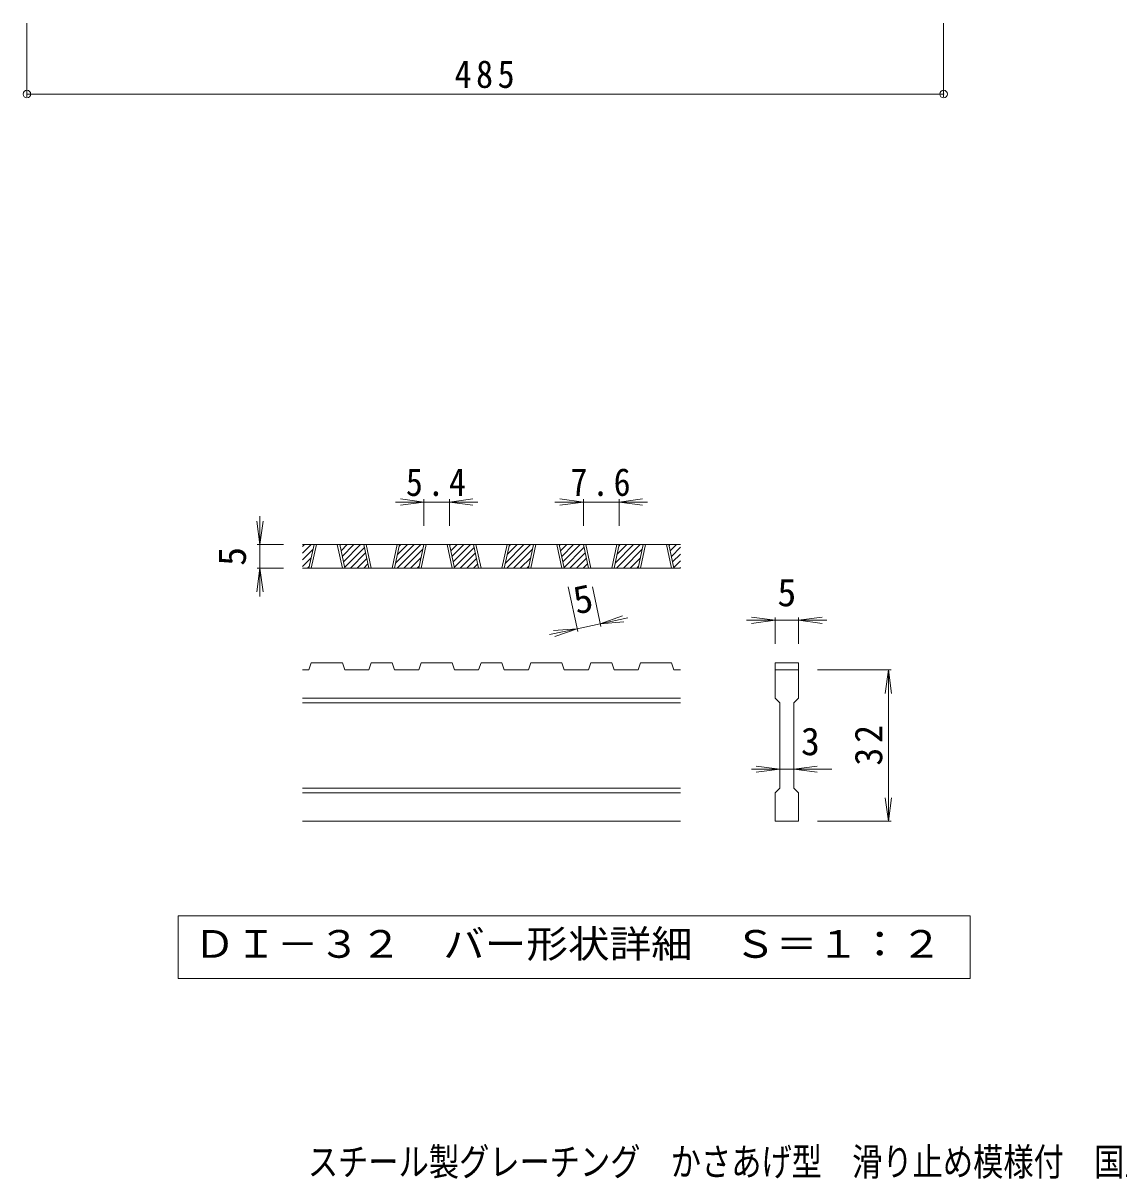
# Model space of a CAD drawing. Units: millimetres, scale not verified, with parts at other scales. Extents: x -575 to 1337, y -687 to 1514.
# Drawn here: x -575 to 5, y -663 to -52 of the extents above; entities that cross this region are included whole.
import ezdxf
from ezdxf.enums import TextEntityAlignment as Align

# ---------------------------------------------------------------- set-up
doc = ezdxf.new("R2010")
doc.units = ezdxf.units.MM
doc.header["$LTSCALE"] = 5
doc.header["$PDMODE"] = 32
doc.header["$PDSIZE"] = 4
for name, color, linetype, lineweight in [('B-4', 7, 'Continuous', 9), ('D-0', 3, 'Continuous', 9), ('D-4', 7, 'Continuous', 9)]:
    doc.layers.add(name, color=color, linetype=linetype, lineweight=lineweight)
doc.layers.add('F-5_F-5ﾚｲﾔ', color=2, linetype='Continuous')
doc.styles.add('ＭＳ ゴシック', font='')
doc.styles.get('ＭＳ ゴシック').set_extended_font_data('MS Gothic')

msp = doc.modelspace()

# ---------------------------------------------------------------- linework, layer by layer
at = {"layer": 'B-4'}
for p, q in [((-572.568, -52.122), (-572.568, -91.122)), ((-87.568, -52.122), (-87.568, -91.122)), ((-572.568, -89.622), (-87.568, -89.622))]:
    msp.add_line(p, q, dxfattribs=at)
for p in [(-572.568, -89.622), (-87.568, -89.622)]:
    msp.add_point(p, dxfattribs=at)
at = {"layer": 'D-0'}
for p, q in [((-426.776, -332.382), (-422.243, -327.849)), ((-426.776, -328.847), (-425.778, -327.849)), ((-226.776, -327.849), (-426.776, -327.849)), ((-423.337, -340.349), (-420.662, -327.849)), ((-422.087, -340.349), (-419.412, -327.849)), ((-408.337, -327.849), (-405.662, -340.349)), ((-407.087, -327.849), (-404.412, -340.349)), ((-407.002, -328.248), (-406.603, -327.849)), ((-406.379, -331.16), (-403.067, -327.849)), ((-405.756, -334.072), (-399.532, -327.849)), ((-405.132, -336.985), (-395.996, -327.849)), ((-404.509, -339.897), (-393.979, -329.367)), ((-391.629, -340.349), (-394.304, -327.849)), ((-390.379, -340.349), (-393.054, -327.849)), ((-376.629, -327.849), (-379.304, -340.349)), ((-375.379, -327.849), (-378.054, -340.349)), ((-377.467, -337.604), (-367.712, -327.849)), ((-376.677, -340.349), (-364.177, -327.849)), ((-376.504, -333.106), (-371.248, -327.849)), ((-375.542, -328.607), (-374.783, -327.849)), ((-365.271, -340.349), (-362.596, -327.849)), ((-364.021, -340.349), (-361.346, -327.849)), ((-350.271, -327.849), (-347.596, -340.349)), ((-349.021, -327.849), (-346.346, -340.349)), ((-348.936, -328.248), (-348.537, -327.849)), ((-348.313, -331.16), (-345.001, -327.849)), ((-347.69, -334.072), (-341.466, -327.849)), ((-347.066, -336.985), (-337.93, -327.849)), ((-346.443, -339.897), (-335.913, -329.367)), ((-333.563, -340.349), (-336.238, -327.849)), ((-332.313, -340.349), (-334.988, -327.849)), ((-318.563, -327.849), (-321.238, -340.349)), ((-317.313, -327.849), (-319.988, -340.349)), ((-319.401, -337.604), (-309.646, -327.849)), ((-318.611, -340.349), (-306.111, -327.849)), ((-318.438, -333.106), (-313.182, -327.849)), ((-317.476, -328.607), (-316.717, -327.849)), ((-307.205, -340.349), (-304.53, -327.849)), ((-305.955, -340.349), (-303.28, -327.849)), ((-292.205, -327.849), (-289.53, -340.349)), ((-290.955, -327.849), (-288.28, -340.349)), ((-290.87, -328.248), (-290.471, -327.849)), ((-290.247, -331.16), (-286.935, -327.849)), ((-289.624, -334.072), (-283.4, -327.849)), ((-289, -336.985), (-279.864, -327.849)), ((-288.377, -339.897), (-277.847, -329.367)), ((-275.497, -340.349), (-278.172, -327.849)), ((-274.247, -340.349), (-276.922, -327.849)), ((-260.497, -327.849), (-263.172, -340.349)), ((-259.247, -327.849), (-261.922, -340.349)), ((-261.335, -337.604), (-251.58, -327.849)), ((-260.545, -340.349), (-248.045, -327.849)), ((-260.372, -333.106), (-255.116, -327.849)), ((-259.41, -328.607), (-258.651, -327.849)), ((-249.139, -340.349), (-246.464, -327.849)), ((-247.889, -340.349), (-245.214, -327.849)), ((-234.139, -327.849), (-231.464, -340.349)), ((-232.889, -327.849), (-230.214, -340.349)), ((-232.804, -328.248), (-232.405, -327.849)), ((-232.181, -331.16), (-228.869, -327.849)), ((-231.558, -334.072), (-226.776, -329.291)), ((-426.776, -335.918), (-421.195, -330.337)), ((-426.776, -339.453), (-422.157, -334.835)), ((-401.425, -340.349), (-393.356, -332.28)), ((-397.89, -340.349), (-392.733, -335.192)), ((-373.141, -340.349), (-363.129, -330.337)), ((-369.606, -340.349), (-364.091, -334.835)), ((-343.359, -340.349), (-335.29, -332.28)), ((-339.824, -340.349), (-334.667, -335.192)), ((-315.075, -340.349), (-305.063, -330.337)), ((-311.54, -340.349), (-306.025, -334.835)), ((-285.293, -340.349), (-277.224, -332.28)), ((-281.758, -340.349), (-276.601, -335.192)), ((-257.009, -340.349), (-246.997, -330.337)), ((-253.474, -340.349), (-247.959, -334.835)), ((-230.934, -336.985), (-226.776, -332.826)), ((-226.776, -340.349), (-426.776, -340.349)), ((-424.136, -340.349), (-423.12, -339.333)), ((-394.354, -340.349), (-392.11, -338.104)), ((-366.07, -340.349), (-365.054, -339.333)), ((-336.288, -340.349), (-334.044, -338.104)), ((-308.004, -340.349), (-306.988, -339.333)), ((-278.222, -340.349), (-275.978, -338.104)), ((-249.938, -340.349), (-248.922, -339.333)), ((-230.311, -339.897), (-226.776, -336.362)), ((-227.227, -340.349), (-226.776, -339.897)), ((-423.337, -394.099), (-422.087, -390.349)), ((-405.662, -390.349), (-422.087, -390.349)), ((-405.662, -390.349), (-404.412, -394.099)), ((-391.629, -394.099), (-390.379, -390.349)), ((-379.304, -390.349), (-390.379, -390.349)), ((-379.304, -390.349), (-378.054, -394.099)), ((-365.271, -394.099), (-364.021, -390.349)), ((-347.596, -390.349), (-364.021, -390.349)), ((-346.346, -394.099), (-347.596, -390.349)), ((-333.563, -394.099), (-332.313, -390.349)), ((-321.238, -390.349), (-332.313, -390.349)), ((-321.238, -390.349), (-319.988, -394.099)), ((-307.205, -394.099), (-305.955, -390.349)), ((-305.955, -390.349), (-289.53, -390.349)), ((-288.28, -394.099), (-289.53, -390.349)), ((-275.497, -394.099), (-274.247, -390.349)), ((-263.172, -390.349), (-274.247, -390.349)), ((-263.172, -390.349), (-261.922, -394.099)), ((-249.139, -394.099), (-247.889, -390.349)), ((-247.889, -390.349), (-231.464, -390.349)), ((-230.214, -394.099), (-231.464, -390.349)), ((-176.776, -390.349), (-164.276, -390.349)), ((-176.776, -390.349), (-176.776, -394.099)), ((-164.276, -390.349), (-164.276, -394.099)), ((-423.337, -394.099), (-426.776, -394.099)), ((-391.629, -394.099), (-404.412, -394.099)), ((-365.271, -394.099), (-378.054, -394.099)), ((-333.563, -394.099), (-346.346, -394.099)), ((-307.205, -394.099), (-319.988, -394.099)), ((-275.497, -394.099), (-288.28, -394.099)), ((-249.139, -394.099), (-261.922, -394.099)), ((-226.776, -394.099), (-230.214, -394.099)), ((-176.776, -394.099), (-164.276, -394.099)), ((-176.776, -409.099), (-176.776, -394.099)), ((-164.276, -394.099), (-164.276, -409.099)), ((-226.776, -409.099), (-426.776, -409.099)), ((-176.776, -409.099), (-174.276, -411.599)), ((-166.776, -411.599), (-164.276, -409.099)), ((-226.776, -411.599), (-426.776, -411.599)), ((-166.776, -411.599), (-166.776, -456.599)), ((-226.776, -456.599), (-426.776, -456.599)), ((-166.776, -456.599), (-164.276, -459.099)), ((-226.776, -459.099), (-426.776, -459.099)), ((-164.276, -459.099), (-164.276, -474.099)), ((-226.776, -474.099), (-426.776, -474.099)), ((-164.276, -474.099), (-176.776, -474.099))]:
    msp.add_line(p, q, dxfattribs=at)
msp.add_lwpolyline([(-176.776, -474.099), (-176.776, -459.099), (-174.276, -456.599), (-174.276, -411.599)], dxfattribs=at)
at = {"layer": 'D-0', "color": 7}
msp.add_lwpolyline([(-492.603, -524.099), (-492.603, -557.324), (-73.449, -557.324), (-73.449, -524.099)], close=True, dxfattribs=at)
at = {"layer": 'D-4'}
for p, q in [((-362.596, -305.349), (-377.596, -305.349)), ((-362.596, -305.349), (-374.989, -303.717)), ((-362.596, -305.349), (-374.989, -306.98)), ((-362.596, -303.849), (-362.596, -317.849)), ((-349.021, -305.349), (-362.596, -305.349)), ((-349.021, -305.349), (-336.628, -303.717)), ((-349.021, -303.849), (-349.021, -317.849)), ((-349.021, -305.349), (-336.628, -306.98)), ((-349.021, -305.349), (-334.021, -305.349)), ((-278.172, -305.349), (-293.172, -305.349)), ((-278.172, -305.349), (-290.565, -303.717)), ((-278.172, -305.349), (-290.565, -306.98)), ((-278.172, -303.849), (-278.172, -317.849)), ((-259.247, -305.349), (-278.172, -305.349)), ((-259.247, -305.349), (-246.854, -303.717)), ((-259.247, -303.849), (-259.247, -317.849)), ((-259.247, -305.349), (-246.854, -306.98)), ((-259.247, -305.349), (-244.247, -305.349)), ((-449.276, -327.849), (-450.907, -315.456)), ((-449.276, -327.849), (-449.276, -312.849)), ((-449.276, -327.849), (-447.644, -315.456)), ((-450.776, -327.849), (-436.776, -327.849)), ((-449.276, -327.849), (-449.276, -340.349)), ((-449.276, -340.349), (-450.907, -352.742)), ((-450.776, -340.349), (-436.776, -340.349)), ((-449.276, -340.349), (-447.644, -352.742)), ((-449.276, -340.349), (-449.276, -355.349)), ((-281.129, -373.767), (-286.188, -350.128)), ((-268.906, -371.152), (-273.405, -350.128)), ((-269.22, -369.685), (-257.442, -365.496)), ((-269.22, -369.685), (-254.552, -366.546)), ((-176.776, -367.849), (-189.169, -366.217)), ((-176.776, -366.349), (-176.776, -380.349)), ((-164.276, -367.849), (-151.883, -366.217)), ((-164.276, -366.349), (-164.276, -380.349)), ((-281.443, -372.3), (-296.111, -375.439)), ((-281.443, -372.3), (-293.903, -373.298)), ((-281.443, -372.3), (-293.22, -376.489)), ((-269.22, -369.685), (-281.443, -372.3)), ((-269.22, -369.685), (-256.759, -368.687)), ((-176.776, -367.849), (-191.776, -367.849)), ((-176.776, -367.849), (-189.169, -369.481)), ((-164.276, -367.849), (-176.776, -367.849)), ((-164.276, -367.849), (-151.883, -369.481)), ((-164.276, -367.849), (-149.276, -367.849)), ((-115.276, -394.099), (-154.276, -394.099)), ((-116.776, -394.099), (-118.408, -406.492)), ((-116.776, -394.099), (-115.144, -406.492)), ((-116.776, -474.099), (-116.776, -394.099)), ((-174.276, -446.599), (-186.669, -444.967)), ((-166.776, -446.599), (-154.383, -444.967)), ((-174.276, -446.599), (-189.276, -446.599)), ((-174.276, -446.599), (-186.669, -448.23)), ((-166.776, -446.599), (-174.276, -446.599)), ((-166.776, -446.599), (-154.383, -448.23)), ((-166.776, -446.599), (-146.776, -446.599)), ((-116.776, -474.099), (-118.408, -461.706)), ((-116.776, -474.099), (-115.144, -461.706)), ((-115.276, -474.099), (-154.276, -474.099))]:
    msp.add_line(p, q, dxfattribs=at)

# ---------------------------------------------------------------- texts
at = {"layer": 'B-4', "color": 2, "insert": (-346.318, -86.622), "char_height": 14.66, "attachment_point": 7, "style": 'ＭＳ ゴシック'}
msp.add_mtext('\\T1.27;\\W0.9;485', dxfattribs=at)
at = {"layer": 'D-0', "color": 2, "style": 'ＭＳ ゴシック', "width": 1.1}
msp.add_text('ＤＩ－３２\u3000バー形状詳細\u3000Ｓ＝１：２', height=14.66, dxfattribs=at).set_placement((-484.276, -550.712), align=Align.BOTTOM_LEFT)
at = {"layer": 'D-4', "color": 2, "style": 'ＭＳ ゴシック'}
for rotation, p in [(90, (-452.276, -339.099)), (12.079, (-280.848, -369.105))]:
    msp.add_text('5', height=14.66, rotation=rotation, dxfattribs=at).set_placement(p, align=Align.BOTTOM_LEFT)
for s, p in [('5', (-175.526, -364.849)), ('3', (-163.026, -443.599))]:
    msp.add_text(s, height=14.66, dxfattribs=at).set_placement(p, align=Align.BOTTOM_LEFT)
at = {"layer": 'D-4', "color": 2, "char_height": 14.66, "attachment_point": 7, "style": 'ＭＳ ゴシック'}
for s, insert in [('\\T1.27;\\W0.9;5.4', (-372.059, -302.349)), ('\\T1.27;\\W0.9;7.6', (-284.96, -302.349))]:
    msp.add_mtext(s, dxfattribs=dict(at, insert=insert))
at = {"layer": 'D-4', "color": 2, "insert": (-119.776, -444.724), "char_height": 14.66, "attachment_point": 7, "rotation": 90, "style": 'ＭＳ ゴシック'}
msp.add_mtext('\\T1.27;\\W0.95;32', dxfattribs=at)
at = {"layer": 'F-5_F-5ﾚｲﾔ', "style": 'ＭＳ ゴシック', "width": 0.8}
msp.add_text('スチール製グレーチング\u3000かさあげ型\u3000滑り止め模様付\u3000国土交通省型側溝用', height=14.66, dxfattribs=at).set_placement((-423.899, -665.917), align=Align.BOTTOM_LEFT)

doc.saveas('drawing.dxf')
